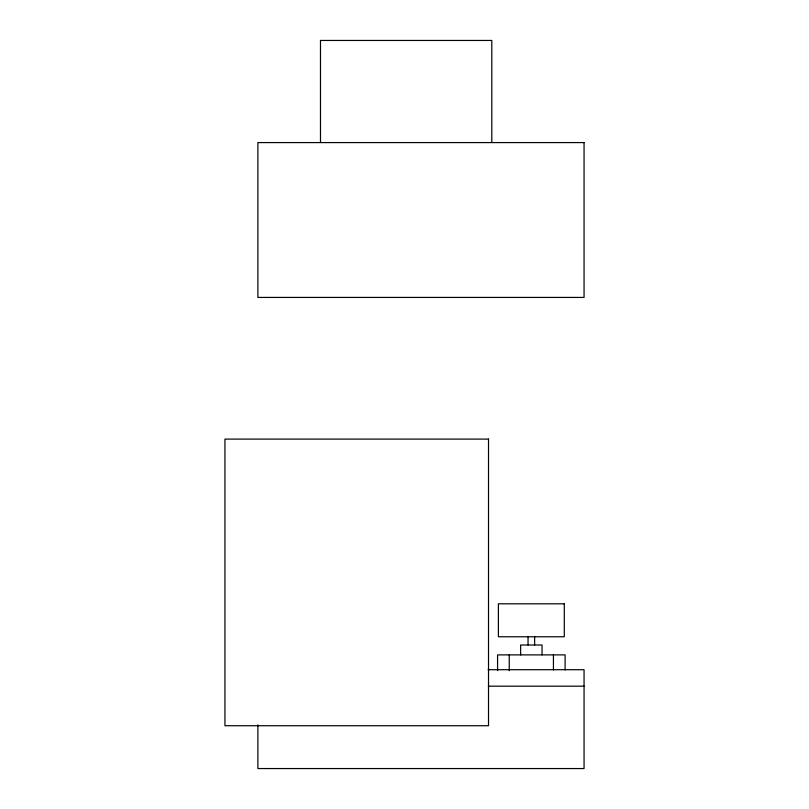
<?xml version="1.0" encoding="UTF-8"?>
<svg xmlns="http://www.w3.org/2000/svg" width="809" height="809" viewBox="0 0 809 809"><rect width="100%" height="100%" fill="white"/><g stroke="black" fill="none" stroke-linecap="round" stroke-linejoin="round"><path stroke-width="1.21" d="M488.11 669.71L584.058 669.71L584.058 768.55L257.889 768.55L257.889 724.874M488.343 686.184L584.058 686.184M565.107 669.933L565.107 654.885L497.575 654.885L497.575 670.641M553.437 654.885L553.437 669.892M542.05 654.885L542.05 645.006L520.632 645.006L520.632 654.885M534.638 636.359L534.638 645.006M528.044 636.359L528.044 645.006M509.245 654.885L509.245 670.722M491.801 142.303L491.801 40.45L320.485 40.45L320.485 142.303M584.058 142.586L257.889 142.586L257.889 297.429L584.058 297.429L584.058 142.586M488.515 439.095L224.942 439.095L224.942 725.724L488.515 725.724L488.515 439.095M564.288 603.817L498.395 603.817L498.395 636.764L564.288 636.764L564.288 603.817"/></g></svg>
